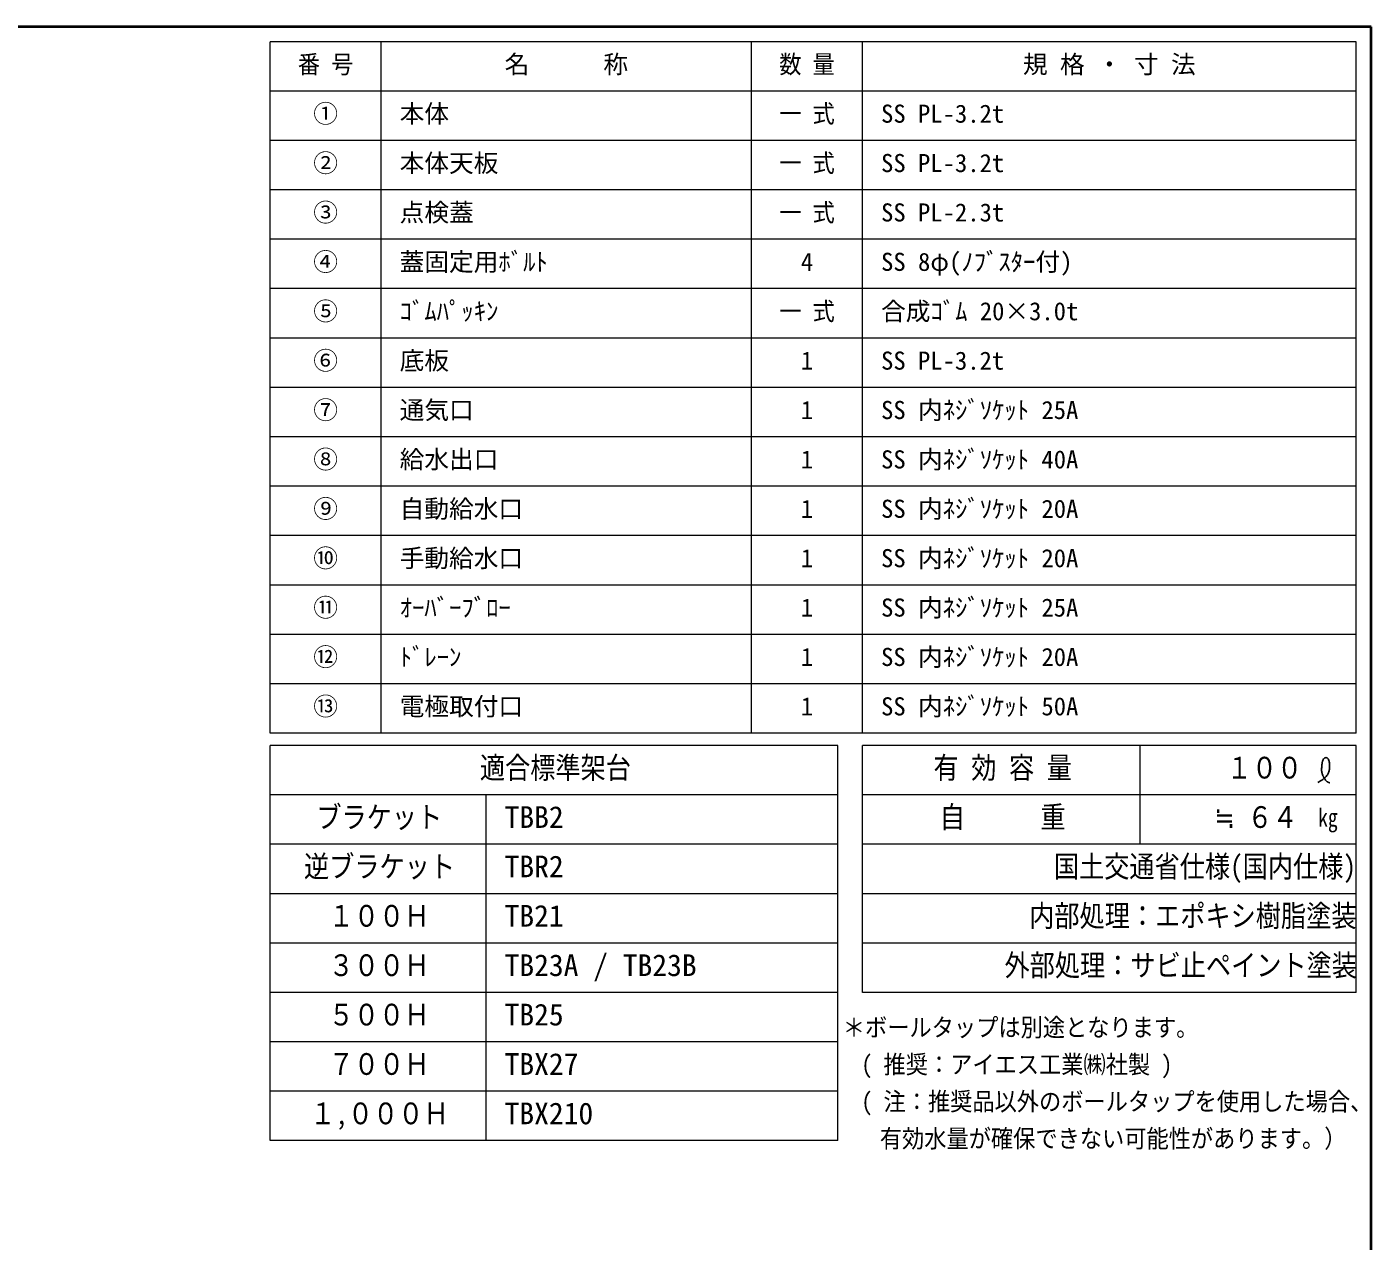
# Model space of a CAD drawing. Units: millimetres, scale not verified. Extents: x -2123 to 1927, y -1358 to 1452.
# Drawn here: x 566 to 1927, y 223 to 1452 of the extents above; entities that cross this region are included whole.
import ezdxf
from ezdxf.enums import TextEntityAlignment as Align

# ---------------------------------------------------------------- set-up
doc = ezdxf.new("R2010")
doc.units = ezdxf.units.MM
doc.header["$LTSCALE"] = 10
doc.layers.add('0-0', color=7, linetype='Continuous', lineweight=18)
doc.styles.add('ＭＳ ゴシック', font='')
doc.styles.get('ＭＳ ゴシック').set_extended_font_data('MS Gothic')

msp = doc.modelspace()

# ---------------------------------------------------------------- linework, layer by layer
at = {"layer": '0-0', "color": 1, "lineweight": 40}
for p, q in [((1927.2, 1451.91), (-2122.8, 1451.91)), ((1927.2, -1358.09), (1927.2, 1451.91))]:
    msp.add_line(p, q, dxfattribs=at)
at = {"layer": '0-0', "color": 3}
for p, q in [((1912.2, 1436.91), (812.2, 1436.91)), ((812.2, 736.91), (812.2, 1436.91)), ((924.7, 736.91), (924.7, 1436.91)), ((1299.7, 736.91), (1299.7, 1436.91)), ((1412.2, 736.91), (1412.2, 1436.91)), ((1912.2, 736.91), (1912.2, 1436.91)), ((1912.2, 1386.91), (812.2, 1386.91)), ((1912.2, 1336.91), (812.2, 1336.91)), ((1912.2, 1286.91), (812.2, 1286.91)), ((1912.2, 1236.91), (812.2, 1236.91)), ((1912.2, 1186.91), (812.2, 1186.91)), ((1912.2, 1136.91), (812.2, 1136.91)), ((1912.2, 1086.91), (812.2, 1086.91)), ((1912.2, 1036.91), (812.2, 1036.91)), ((1912.2, 986.91), (812.2, 986.91)), ((1912.2, 936.91), (812.2, 936.91)), ((1912.2, 886.91), (812.2, 886.91)), ((1912.2, 836.91), (812.2, 836.91)), ((1912.2, 786.91), (812.2, 786.91)), ((1912.2, 736.91), (812.2, 736.91)), ((1387.2, 724.41), (812.2, 724.41)), ((812.2, 324.41), (812.2, 724.41)), ((1387.2, 324.41), (1387.2, 724.41)), ((1912.2, 724.41), (1412.2, 724.41)), ((1412.2, 474.41), (1412.2, 724.41)), ((1693.45, 624.41), (1693.45, 724.41)), ((1912.2, 474.41), (1912.2, 724.41)), ((1387.2, 674.41), (812.2, 674.41)), ((1030.95, 324.41), (1030.95, 674.41)), ((1912.2, 674.41), (1412.2, 674.41)), ((1387.2, 624.41), (812.2, 624.41)), ((1912.2, 624.41), (1412.2, 624.41)), ((1387.2, 574.41), (812.2, 574.41)), ((1912.2, 574.41), (1412.2, 574.41)), ((1387.2, 524.41), (812.2, 524.41)), ((1912.2, 524.41), (1412.2, 524.41)), ((1387.2, 474.41), (812.2, 474.41)), ((1912.2, 474.41), (1412.2, 474.41)), ((1387.2, 424.41), (812.2, 424.41)), ((1387.2, 374.41), (812.2, 374.41)), ((1387.2, 324.41), (812.2, 324.41))]:
    msp.add_line(p, q, dxfattribs=at)
at = {"layer": '0-0', "color": 5, "lineweight": 25}
for points in [[(1873.21, 687.03), (1873.86, 687.41), (1874.98, 688.06), (1876.09, 688.73), (1877.19, 689.43), (1878.26, 690.16), (1879.3, 690.94), (1879.89, 691.42), (1880.33, 691.79), (1881.05, 692.46), (1881.74, 693.16), (1882.37, 693.91), (1882.96, 694.69), (1883.47, 695.52), (1883.73, 696.02), (1883.92, 696.43), (1884.21, 697.15), (1884.44, 697.89), (1884.63, 698.64), (1884.78, 699.41), (1884.89, 700.18), (1884.94, 700.62), (1884.97, 701.09), (1885.01, 701.88), (1885.01, 702.68), (1885, 703.48), (1884.98, 704.28), (1884.95, 705.09), (1884.94, 705.56), (1884.92, 706.05), (1884.89, 706.91), (1884.82, 707.76), (1884.69, 708.6), (1884.46, 709.4), (1884.11, 710.17), (1883.84, 710.6), (1883.67, 710.83), (1883.33, 711.2), (1882.96, 711.53), (1882.55, 711.81)], [(1882.55, 711.81), (1882.13, 712.01), (1881.69, 712.12), (1881.43, 712.14), (1881.22, 712.12), (1880.85, 712.04), (1880.49, 711.9), (1880.15, 711.71), (1879.82, 711.47), (1879.51, 711.21), (1879.35, 711.04), (1879.12, 710.78), (1878.77, 710.31), (1878.48, 709.8), (1878.25, 709.28), (1878.05, 708.74), (1877.89, 708.18), (1877.81, 707.86), (1877.72, 707.45), (1877.6, 706.75), (1877.5, 706.04), (1877.42, 705.32), (1877.36, 704.61), (1877.3, 703.89), (1877.26, 703.48), (1877.22, 702.98), (1877.15, 702.12), (1877.09, 701.26), (1877.05, 700.41), (1877.05, 699.55), (1877.1, 698.7), (1877.15, 698.21), (1877.22, 697.79), (1877.36, 697.06), (1877.55, 696.34), (1877.77, 695.62), (1878.02, 694.92), (1878.3, 694.22), (1878.47, 693.83), (1878.6, 693.54)], [(1878.6, 693.54), (1878.82, 693.05), (1879.06, 692.57), (1879.31, 692.09), (1879.57, 691.61), (1879.84, 691.14), (1880, 690.87), (1880.2, 690.55), (1880.55, 690.01), (1880.93, 689.48), (1881.33, 688.99), (1881.76, 688.53), (1882.23, 688.12), (1882.52, 687.91), (1882.77, 687.75), (1883.22, 687.51), (1883.7, 687.3), (1884.18, 687.11), (1884.68, 686.95), (1885.19, 686.79), (1885.48, 686.7)]]:
    msp.add_lwpolyline(points, dxfattribs=at)

# ---------------------------------------------------------------- texts
at = {"layer": '0-0', "style": 'ＭＳ ゴシック'}
for s, height, width, p in [('番 号', 18.33, 0.9, (840.32, 1399.41)), ('数 量', 18.33, 0.9, (1327.82, 1399.41)), ('一 式', 18.33, 0.9, (1327.82, 1349.41)), ('一 式', 18.33, 0.9, (1327.82, 1299.41)), ('一 式', 18.33, 0.9, (1327.82, 1249.41)), ('一 式', 18.33, 0.9, (1327.82, 1149.41)), ('適合標準架台', 21.99, 0.85, (1024.7, 684.41)), ('有 効 容 量', 21.99, 0.85, (1484.07, 684.41)), ('１００', 21.99, 0.85, (1780.95, 684.41)), ('ブラケット', 21.99, 0.85, (859.07, 634.41)), ('自\u3000\u3000\u3000重', 21.99, 0.85, (1490.32, 634.41)), ('≒ ６４', 21.99, 0.85, (1768.45, 634.41)), ('kg', 18.33, 0.8, (1873.45, 636.91)), ('逆ブラケット', 21.99, 0.85, (846.57, 584.41)), ('国土交通省仕様(国内仕様)', 21.99, 0.85, (1605.95, 584.41)), ('１００Ｈ', 21.99, 0.85, (871.57, 534.41)), ('内部処理：エポキシ樹脂塗装', 21.99, 0.85, (1580.95, 534.41)), ('３００Ｈ', 21.99, 0.85, (871.57, 484.41)), ('外部処理：サビ止ペイント塗装', 21.99, 0.85, (1555.95, 484.41)), ('５００Ｈ', 21.99, 0.85, (871.57, 434.41)), ('＊ボールタップは別途となります。', 18.33, 0.9, (1392.2, 424.41)), ('７００Ｈ', 21.99, 0.85, (871.57, 384.41)), ('( 推奨：アイエス工業㈱社製 )', 18.33, 0.9, (1410.95, 386.91)), ('( 注：推奨品以外のボールタップを使用した場合、', 18.33, 0.9, (1410.95, 349.41)), ('１,０００Ｈ', 21.99, 0.85, (852.82, 334.41)), ('有効水量が確保できない可能性があります。）', 18.33, 0.9, (1429.7, 311.91))]:
    msp.add_text(s, height=height, dxfattribs=dict(at, width=width)).set_placement(p, align=Align.BOTTOM_LEFT)
for s, height, p in [('名\u3000\u3000\u3000称', 18.33, (1049.7, 1399.41)), ('規 格 ・ 寸 法', 18.33, (1574.7, 1399.41)), ('①', 18.33, (855.95, 1349.41)), ('本体', 18.33, (943.45, 1349.41)), ('SS PL-3.2t', 18.33, (1430.95, 1349.41)), ('②', 18.33, (855.95, 1299.41)), ('本体天板', 18.33, (943.45, 1299.41)), ('SS PL-3.2t', 18.33, (1430.95, 1299.41)), ('③', 18.33, (855.95, 1249.41)), ('点検蓋', 18.33, (943.45, 1249.41)), ('SS PL-2.3t', 18.33, (1430.95, 1249.41)), ('④', 18.33, (855.95, 1199.41)), ('蓋固定用ﾎﾞﾙﾄ', 18.33, (943.45, 1199.41)), ('SS 8φ(ﾉﾌﾞｽﾀｰ付)', 18.33, (1430.95, 1199.41)), ('4', 18.33, (1349.7, 1199.41)), ('⑤', 18.33, (855.95, 1149.41)), ('ｺﾞﾑﾊﾟｯｷﾝ', 18.33, (943.45, 1149.41)), ('合成ｺﾞﾑ 20×3.0t', 18.33, (1430.95, 1149.41)), ('⑥', 18.33, (855.95, 1099.41)), ('底板', 18.33, (943.45, 1099.41)), ('1', 18.33, (1349.7, 1099.41)), ('SS PL-3.2t', 18.33, (1430.95, 1099.41)), ('⑦', 18.33, (855.95, 1049.41)), ('通気口', 18.33, (943.45, 1049.41)), ('SS 内ﾈｼﾞｿｹｯﾄ 25A', 18.33, (1430.95, 1049.41)), ('1', 18.33, (1349.7, 1049.41)), ('⑧', 18.33, (855.95, 999.41)), ('給水出口', 18.33, (943.45, 999.41)), ('1', 18.33, (1349.7, 999.41)), ('SS 内ﾈｼﾞｿｹｯﾄ 40A', 18.33, (1430.95, 999.41)), ('⑨', 18.33, (855.95, 949.41)), ('自動給水口', 18.33, (943.45, 949.41)), ('1', 18.33, (1349.7, 949.41)), ('SS 内ﾈｼﾞｿｹｯﾄ 20A', 18.33, (1430.95, 949.41)), ('⑩', 18.33, (855.95, 899.41)), ('手動給水口', 18.33, (943.45, 899.41)), ('SS 内ﾈｼﾞｿｹｯﾄ 20A', 18.33, (1430.95, 899.41)), ('1', 18.33, (1349.7, 899.41)), ('⑪', 18.33, (855.95, 849.41)), ('ｵｰﾊﾞｰﾌﾞﾛｰ', 18.33, (943.45, 849.41)), ('1', 18.33, (1349.7, 849.41)), ('SS 内ﾈｼﾞｿｹｯﾄ 25A', 18.33, (1430.95, 849.41)), ('⑫', 18.33, (855.95, 799.41)), ('ﾄﾞﾚｰﾝ', 18.33, (943.45, 799.41)), ('1', 18.33, (1349.7, 799.41)), ('SS 内ﾈｼﾞｿｹｯﾄ 20A', 18.33, (1430.95, 799.41)), ('⑬', 18.33, (855.95, 749.41)), ('SS 内ﾈｼﾞｿｹｯﾄ 50A', 18.33, (1430.95, 749.41)), ('電極取付口', 18.33, (943.45, 749.41)), ('1', 18.33, (1349.7, 749.41)), ('TBB2', 21.99, (1049.7, 634.41)), ('TBR2', 21.99, (1049.7, 584.41)), ('TB21', 21.99, (1049.7, 534.41)), ('TB23A / TB23B', 21.99, (1049.7, 484.41)), ('TB25', 21.99, (1049.7, 434.41)), ('TBX27', 21.99, (1049.7, 384.41)), ('TBX210', 21.99, (1049.7, 334.41))]:
    msp.add_text(s, height=height, dxfattribs=at).set_placement(p, align=Align.BOTTOM_LEFT)

doc.saveas('drawing.dxf')
